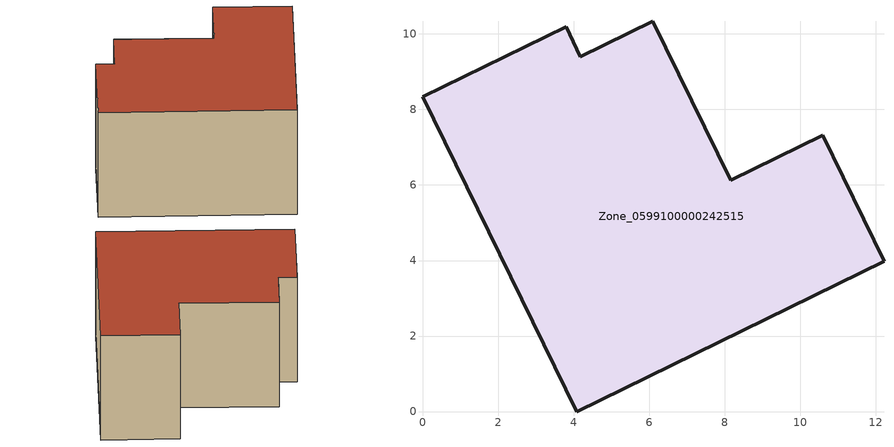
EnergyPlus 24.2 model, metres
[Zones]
Zone_0599100000242515
 floor ground (C_G): 4.08,0 0,8.34 3.8,10.19 4.18,9.39 6.1,10.33 8.16,6.12 10.6,7.31 12.22,3.98 z0
 wall outside (C_F): 0,8.34 4.08,0 12.22,3.98 10.6,7.31 8.16,6.12 6.1,10.33 4.18,9.39 3.8,10.19 0,8.34 z0:5.77
 roof outside (C_R): 8.16,6.12 6.1,10.33 4.18,9.39 3.8,10.19 0,8.34 4.08,0 12.22,3.98 10.6,7.31 z5.77
[BUILDING]
Pand.0599100000242515: North Axis=0; Terrain=City; Loads Convergence Tolerance Value=0.04; Temperature Convergence Tolerance Value=0.4; Solar Distribution=FullExterior; Maximum Number of Warmup Days=25; Minimum Number of Warmup Days=1
[Site:Location]
Rotterdam.The.Hague.AP_ZH_NLD Design_Conditions: Latitude=51.96; Longitude=4.45; Time Zone=1; Elevation=-4.5
[SITE:GROUNDTEMPERATURE:BUILDINGSURFACE]
18, 18, 18, 18, 18, 18, 18, 18, 18, 18, 18, 18
[MATERIAL] Thermal Absorptance=0.9; Solar Absorptance=0.7; Visible Absorptance=0.7
Name | Roughness | Thickness | Conductivity | Density | Specific Heat
G.TI.1946-1964 | MediumSmooth | 0.15 | 1 | 540 | 1210
F.TI.1946-1964 | Rough | 0.3 | 0.857143 | 1920 | 840
R.TI.1946-1964 | MediumRough | 0.2 | 0.277778 | 1500 | 1000
[CONSTRUCTION]
C_G: G.TI.1946-1964
C_F: F.TI.1946-1964
C_R: R.TI.1946-1964
[ZONE]
Zone_0599100000242515: Type=1; Multiplier=1; Ceiling Height=Autocalculate; Volume=Autocalculate; Floor Area=autocalculate; Part of Total Floor Area=Yes
[ZONEINFILTRATION:DESIGNFLOWRATE]
Infil_Zone_0599100000242515: Zone or ZoneList or Space or SpaceList=Zone_0599100000242515; Schedule=AlwaysOn; Design Flow Rate Calculation Method=Flow/Area; Flow Rate per Floor Area=0.003; Constant Term Coefficient=1; Temperature Term Coefficient=0; Velocity Term Coefficient=0; Velocity Squared Term Coefficient=0
[HVACTEMPLATE:ZONE:IDEALLOADSAIRSYSTEM]
Zone_0599100000242515: Maximum Heating Supply Air Temperature=50; Minimum Cooling Supply Air Temperature=13; Maximum Heating Supply Air Humidity Ratio=0.0156; Minimum Cooling Supply Air Humidity Ratio=0.0077; Heating Limit=NoLimit; Cooling Limit=NoLimit; Dehumidification Control Type=ConstantSensibleHeatRatio; Cooling Sensible Heat Ratio=0.7; Dehumidification Setpoint=60; Humidification Control Type=None; Humidification Setpoint=30; Outdoor Air Method=None; Outdoor Air Flow Rate per Person=0.00944; Outdoor Air Flow Rate per Zone Floor Area=0; Outdoor Air Flow Rate per Zone=0; Demand Controlled Ventilation Type=None; Outdoor Air Economizer Type=NoEconomizer; Heat Recovery Type=None; Sensible Heat Recovery Effectiveness=0.7; Latent Heat Recovery Effectiveness=0.65
[ZONECONTROL:THERMOSTAT]
ThermostatControl_Zone_0599100000242515: Zone or ZoneList=Zone_0599100000242515; Control Type Schedule=DualSetpointControlType; Control 1=Thermostat_Zone_0599100000242515; Temperature Difference Between Cutout And Setpoint=0
[THERMOSTATSETPOINT:DUALSETPOINT]
Thermostat_Zone_0599100000242515: Heating Setpoint Temperature Schedule=HeatingSetpoint_Zone_0599100000242515; Cooling Setpoint Temperature Schedule=CoolingSetpoint_Zone_0599100000242515
[SCHEDULE:COMPACT]
HeatingSetpoint_Zone_0599100000242515: Through: 12/31, For: AllDays, Until: 24:00, 21
CoolingSetpoint_Zone_0599100000242515: Through: 12/31, For: AllDays, Until: 24:00, 24
DualSetpointControlType: Through: 12/31, For: AllDays, Until: 24:00, 4
AlwaysOn: Through: 12/31, For: AllDays, Until: 24:00, 1
